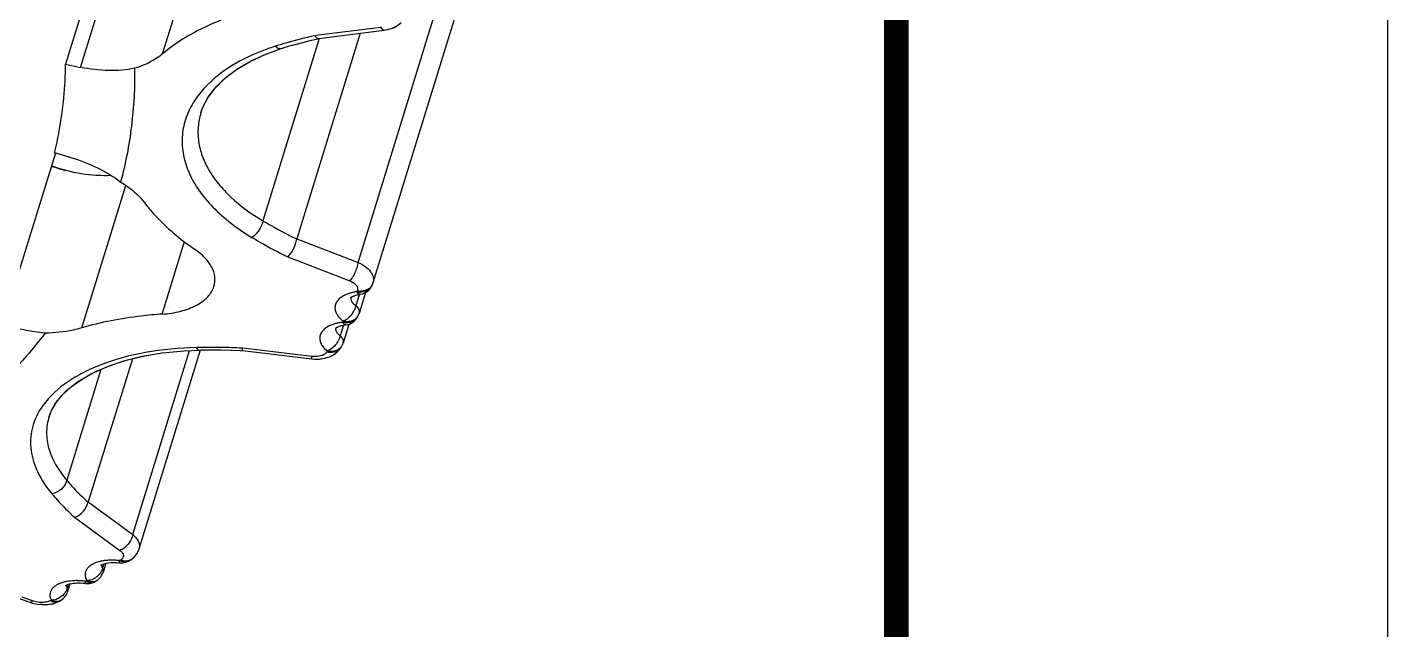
# Model space of a CAD drawing. Header units: millimetres. Extents: x 0 to 297, y 0 to 210.
# Drawn here: x 269.31 to 297, y 149.82 to 162.08 of the extents above; entities that cross this region are included whole.
import ezdxf

# ---------------------------------------------------------------- set-up
doc = ezdxf.new("R2010")
doc.units = ezdxf.units.MM
doc.header["$LTSCALE"] = 16.335
doc.layers.get('0').update_dxf_attribs({"linetype": 'CONTINUOUS'})
doc.layers.add('MEMBER', color=7, linetype='CONTINUOUS')

msp = doc.modelspace()

# ---------------------------------------------------------------- linework, layer by layer
at = {"color": 7, "linetype": 'Continuous'}
msp.add_line((297, 0), (297, 210), dxfattribs=at)
at = {"color": 7, "linetype": 'Continuous', "const_width": 0.5}
msp.add_lwpolyline([(287, 10), (287, 200)], dxfattribs=at)
at = {"layer": 'MEMBER', "color": 7, "linetype": 'Continuous'}
for p, q in [((271.0843, 164.5344), (270.0918, 161.3228)), ((276.3507, 156.8823), (278.219, 162.9283)), ((275.2467, 161.8448), (276.5779, 162.0142)), ((276.5777, 162.0142), (276.6472, 162.0265)), ((276.5778, 162.0142), (276.611, 162.0192)), ((276.611, 162.0192), (276.6987, 162.0406)), ((276.6472, 162.0265), (276.7373, 162.0543)), ((276.6987, 162.0406), (276.7802, 162.0732)), ((274.517, 161.6532), (274.6997, 161.7078)), ((274.691, 161.7053), (274.8681, 161.754)), ((276.0903, 161.9521), (274.799, 157.7735)), ((274.8675, 161.7538), (275.0497, 161.7997)), ((275.0383, 161.797), (275.2502, 161.8454)), ((275.2121, 161.8371), (275.2502, 161.8454)), ((274.154, 161.5236), (274.481, 161.642)), ((274.4811, 161.642), (274.5352, 161.6589)), ((270.0918, 161.3228), (270.3987, 161.2596)), ((272.8464, 160.3356), (272.8453, 160.3317)), ((269.8842, 159.5107), (268.9375, 156.4473)), ((270.1739, 159.4329), (269.87, 159.5198)), ((276.3282, 156.8238), (276.3377, 156.8466)), ((276.3377, 156.8465), (276.3507, 156.8825)), ((276.3378, 156.8466), (276.343, 156.8598)), ((276.343, 156.8598), (276.3506, 156.882)), ((275.8957, 156.5743), (275.8966, 156.5751)), ((275.8966, 156.5751), (275.9061, 156.583)), ((275.9002, 156.5781), (275.907, 156.5836)), ((275.9061, 156.583), (275.9267, 156.5958)), ((275.908, 156.5844), (275.9321, 156.5986)), ((275.9267, 156.5958), (275.9599, 156.611)), ((275.9321, 156.5986), (275.9698, 156.6147)), ((275.9599, 156.611), (276.0048, 156.6257)), ((275.9698, 156.6147), (276.0199, 156.6296)), ((276.0048, 156.6257), (276.0595, 156.6378)), ((276.0595, 156.6378), (276.0901, 156.6425)), ((276.1953, 156.6779), (276.0643, 156.254)), ((276.09, 156.6425), (276.09, 156.6425)), ((276.0348, 156.1859), (276.0462, 156.2089)), ((275.5853, 155.9529), (275.5865, 155.9541)), ((275.5865, 155.9541), (275.5972, 155.9626)), ((275.5905, 155.9573), (275.5982, 155.9632)), ((275.5972, 155.9626), (275.6198, 155.9759)), ((275.5993, 155.964), (275.6255, 155.9787)), ((275.6198, 155.9759), (275.6554, 155.9912)), ((275.6255, 155.9787), (275.6659, 155.9949)), ((275.6554, 155.9912), (275.7031, 156.0057)), ((275.6659, 155.9949), (275.7192, 156.0095)), ((275.7031, 156.0057), (275.7608, 156.0172)), ((275.8576, 156.0364), (275.7381, 155.6494)), ((275.7608, 156.0172), (275.797, 156.0218)), ((275.797, 156.0218), (275.797, 156.0218)), ((271.5904, 151.465), (272.8404, 155.5101)), ((272.5037, 155.4963), (272.8023, 155.5093)), ((272.8024, 155.5093), (272.8668, 155.5106)), ((272.8452, 155.5102), (273.0609, 155.5123)), ((273.0506, 155.5123), (273.2568, 155.511)), ((273.2561, 155.5111), (273.4655, 155.5063)), ((273.4524, 155.5067), (273.6943, 155.4972)), ((273.6495, 155.4993), (273.6943, 155.4972)), ((273.6942, 155.4972), (275.1047, 155.3304)), ((275.3635, 155.3412), (275.4603, 155.3703)), ((275.5432, 155.4111), (275.6138, 155.4631)), ((275.68, 155.5374), (275.6976, 155.5646)), ((275.698, 155.5654), (275.7106, 155.587)), ((271.4509, 155.3311), (270.5508, 152.4184)), ((275.1047, 155.3304), (275.1753, 155.325)), ((275.1047, 155.3304), (275.1556, 155.3259)), ((275.1753, 155.325), (275.2738, 155.3276)), ((269.7572, 154.1584), (269.7557, 154.1536)), ((269.7571, 154.1581), (269.7771, 154.2151)), ((271.5804, 151.4367), (271.5906, 151.4656)), ((270.8957, 151.1684), (270.9579, 151.1807)), ((270.9546, 151.1802), (271.0206, 151.187)), ((271.3933, 151.2269), (271.4173, 151.2424)), ((271.418, 151.2429), (271.4462, 151.2627)), ((271.4183, 151.2431), (271.4357, 151.2549)), ((271.4357, 151.2549), (271.5013, 151.3124)), ((271.4462, 151.2627), (271.5026, 151.3138)), ((271.5013, 151.3124), (271.5525, 151.3803)), ((271.5026, 151.3138), (271.5478, 151.3725)), ((271.5478, 151.3725), (271.5804, 151.4367)), ((270.9114, 151.1715), (270.8539, 150.9852)), ((268.082, 150.8347), (269.363, 150.3795)), ((270.091, 150.7169), (270.0922, 150.7177)), ((270.1819, 150.7533), (270.1307, 150.5875)), ((270.1746, 150.7518), (270.2281, 150.7628)), ((270.2281, 150.7628), (270.2941, 150.7703)), ((270.451, 150.7676), (270.4993, 150.7618)), ((270.6916, 150.7991), (270.7178, 150.8143)), ((270.6916, 150.7991), (270.7178, 150.8143)), ((269.3629, 150.3796), (269.4155, 150.3628)), ((269.363, 150.3796), (269.4239, 150.3605)), ((269.4155, 150.3628), (269.5203, 150.3399)), ((269.7316, 150.333), (269.8303, 150.3496)), ((269.8052, 150.344), (269.8904, 150.3677)), ((269.8303, 150.3496), (269.9201, 150.3793)), ((269.8904, 150.3677), (269.9562, 150.3963)), ((269.9201, 150.3793), (269.9564, 150.3964)), ((269.9562, 150.3963), (269.9827, 150.41)), ((269.5188, 150.3401), (269.6164, 150.3302)), ((269.5203, 150.3399), (269.6272, 150.3298)), ((269.6164, 150.3302), (269.7129, 150.3314)), ((269.6272, 150.3298), (269.7316, 150.333)), ((269.7129, 150.3314), (269.8052, 150.344))]:
    msp.add_line(p, q, dxfattribs=at)
at = {"layer": 'MEMBER', "color": 9, "linetype": 'Continuous'}
for p, q in [((270.3987, 161.2596), (271.3911, 164.4712)), ((272.0672, 161.535), (272.7849, 163.8573)), ((276.0433, 157.2926), (277.9267, 163.3873)), ((276.5084, 162.0728), (275.3993, 161.9314)), ((275.255, 161.844), (274.1097, 158.1377)), ((275.2418, 161.9113), (275.1664, 161.9017)), ((275.3993, 161.9314), (275.2418, 161.9113)), ((270.4211, 155.9586), (271.3172, 158.8586)), ((272.056, 156.2399), (272.5116, 157.714)), ((274.799, 157.7735), (276.0433, 157.2926)), ((274.6132, 157.4055), (275.8742, 156.9178)), ((276.0725, 156.6479), (275.9997, 156.4123)), ((276.0284, 156.7158), (276.0191, 156.6937)), ((275.9396, 156.268), (275.9335, 156.2586)), ((275.7464, 156.0144), (275.6805, 155.8011)), ((275.7448, 156.0954), (275.7337, 156.0731)), ((271.4599, 151.7556), (272.6174, 155.5013)), ((273.7001, 155.5462), (273.6857, 155.5479)), ((273.9321, 155.5188), (273.7001, 155.5462)), ((274.8728, 155.4077), (273.9321, 155.5188)), ((275.1064, 155.3801), (274.8728, 155.4077)), ((275.4181, 155.4901), (275.4058, 155.4691)), ((275.698, 155.5654), (275.6974, 155.5644)), ((270.8128, 155.116), (270.1157, 152.8604)), ((270.5508, 152.4184), (271.4599, 151.7556)), ((270.2754, 152.1066), (271.1964, 151.4347)), ((271.2156, 151.2408), (271.1919, 151.2255)), ((270.8718, 151.1608), (270.8444, 151.072)), ((270.8539, 150.9852), (270.8539, 150.9852)), ((270.148, 150.7433), (270.1244, 150.6672)), ((270.5273, 150.8195), (270.5015, 150.8046)), ((270.7178, 150.8143), (270.7173, 150.814)), ((269.3783, 150.4229), (269.2105, 150.4824)), ((269.4222, 150.4073), (269.3783, 150.4229)), ((269.8031, 150.4213), (269.777, 150.4077)), ((269.9827, 150.41), (269.9822, 150.4098)), ((270.1307, 150.5877), (270.1307, 150.5875))]:
    msp.add_line(p, q, dxfattribs=at)
at = {"layer": 'MEMBER', "color": 7, "linetype": 'Continuous'}
for points in [[(276.7373, 162.0543), (276.82, 162.0948), (276.8928, 162.1476)], [(276.7802, 162.0732), (276.8541, 162.117), (276.9185, 162.1718)], [(272.8453, 160.3318), (272.8682, 160.3996), (272.9755, 160.6204), (273.1296, 160.8321), (273.3284, 161.0315), (273.5687, 161.2152), (273.8456, 161.3801), (274.154, 161.5236)], [(272.8457, 160.3331), (272.8888, 160.4512), (273.0024, 160.6632), (273.1596, 160.8662), (273.3583, 161.0571), (273.5953, 161.233), (273.8662, 161.3909), (274.1661, 161.5286)], [(276.0199, 156.6296), (276.0812, 156.6413), (276.0901, 156.6425)], [(275.7192, 156.0095), (275.7839, 156.0204), (275.797, 156.0218)], [(269.7556, 154.1532), (269.8037, 154.2774), (269.9278, 154.4821), (270.1066, 154.6784), (270.3383, 154.8621), (270.6161, 155.0271), (270.9294, 155.1687), (271.276, 155.2871), (271.6518, 155.3815), (272.0593, 155.4518), (272.5045, 155.4963)], [(269.7771, 154.2151), (269.8754, 154.4069), (270.0215, 154.5935), (270.2135, 154.7701), (270.4478, 154.9328), (270.7193, 155.0781), (271.0204, 155.2032), (271.3499, 155.3082), (271.7059, 155.3927), (272.0892, 155.4558)], [(275.1556, 155.3259), (275.2606, 155.3266), (275.3635, 155.3412)], [(275.2738, 155.3276), (275.3702, 155.3427), (275.461, 155.3706)], [(275.4603, 155.3703), (275.5477, 155.4138), (275.6218, 155.4704), (275.68, 155.5374)], [(275.6138, 155.4631), (275.6703, 155.5241), (275.6974, 155.5644)], [(271.5525, 151.3803), (271.5873, 151.4553), (271.5905, 151.4653)], [(270.9579, 151.1807), (271.0333, 151.1877), (271.1202, 151.1876), (271.1954, 151.1814)], [(271.0206, 151.187), (271.0942, 151.1885), (271.1742, 151.1837), (271.1954, 151.1814)], [(270.8111, 151.1363), (270.8106, 151.1356), (270.8079, 151.1319), (270.8193, 151.1395), (270.849, 151.1535), (270.8957, 151.1684)], [(270.8081, 151.1324), (270.809, 151.1328), (270.8235, 151.1419), (270.8539, 151.1554), (270.8985, 151.1691)], [(270.0922, 150.7177), (270.1058, 150.7262), (270.1337, 150.7388), (270.1746, 150.7518)], [(270.0974, 150.721), (270.1073, 150.7271), (270.1386, 150.7406), (270.1851, 150.7544)], [(270.1851, 150.7544), (270.2443, 150.7652), (270.3143, 150.7714)], [(270.2941, 150.7703), (270.3695, 150.7722), (270.451, 150.7676)], [(270.3143, 150.7714), (270.392, 150.7716), (270.4752, 150.765), (270.4993, 150.7618)]]:
    msp.add_lwpolyline(points, dxfattribs=at)
at = {"layer": 'MEMBER', "color": 9, "linetype": 'Continuous'}
for centre, radius, start, end in [((276.4552, 162.4903), 0.4209, 277.26389, 279.84799), ((276.8451, 153.8524), 8.2208, 106.88463, 107.60291), ((276.8973, 153.6803), 8.4006, 106.06939, 106.88432), ((277.0636, 153.0749), 9.0284, 102.13073, 106.02009), ((276.137, 156.9052), 0.2078, 318.20814, 328.71692), ((276.1407, 156.9029), 0.2035, 328.73562, 337.14007), ((276.1491, 156.926), 0.2047, 326.12608, 337.15579), ((276.0944, 157.0352), 0.3497, 257.57313, 266.21595), ((276.1026, 157.0541), 0.3463, 257.6271, 269.17615), ((275.5108, 156.5405), 0.508, 326.30205, 327.56933), ((275.5274, 156.5303), 0.4886, 327.53235, 333.24771), ((275.8543, 156.2764), 0.2019, 318.05622, 333.36007), ((275.8655, 156.299), 0.2019, 317.97954, 333.49567), ((275.8151, 156.4077), 0.3444, 256.31911, 265.04159), ((275.6426, 156.3526), 0.2768, 291.66834, 294.39098), ((275.8261, 156.4303), 0.3445, 256.36482, 265.10628), ((275.2108, 155.9279), 0.4895, 323.4011, 326.3055), ((275.2301, 155.9155), 0.4665, 326.25781, 332.93715), ((273.0442, 143.0475), 12.5162, 91.11061, 91.29259), ((273.0463, 142.9259), 12.6378, 90.16179, 91.10943), ((273.0459, 142.6317), 12.932, 88.10855, 90.15633), ((273.0399, 142.4378), 13.126, 87.17986, 88.11003), ((275.5052, 155.8175), 0.3388, 255.10806, 263.93517), ((275.5208, 155.6701), 0.2058, 309.67414, 325.99448), ((275.5373, 155.688), 0.2006, 317.86211, 329.75396), ((275.5238, 155.6679), 0.2021, 326.05983, 329.2918), ((271.0341, 149.9024), 1.3325, 83.19709, 88.13203), ((271.3155, 151.4835), 0.2861, 244.40108, 248.1953), ((271.3037, 151.3664), 0.1658, 290.69062, 302.71344), ((271.3276, 151.3816), 0.1656, 290.44793, 302.82618), ((270.4997, 151.1874), 0.3679, 308.6383, 317.25972), ((270.2681, 149.9834), 0.831, 102.1707, 103.39749), ((270.315, 149.5382), 1.2797, 86.77564, 91.66205), ((270.3153, 149.5636), 1.2544, 86.72622, 91.71148), ((270.3109, 149.4614), 1.3567, 81.92402, 86.78772), ((270.6284, 151.0534), 0.2793, 242.99663, 245.87593), ((270.4987, 151.1806), 0.3625, 282.95254, 291.68197), ((270.4917, 151.1973), 0.3806, 291.73341, 308.64276), ((270.4932, 151.1943), 0.3773, 291.69824, 300.23051), ((270.638, 150.9517), 0.1589, 290.26658, 299.89163), ((269.6146, 150.9441), 0.5697, 264.52856, 267.8947), ((269.6136, 150.9193), 0.5449, 267.90371, 269.7016), ((269.7847, 150.7818), 0.3612, 281.47014, 290.27284), ((269.7807, 150.7922), 0.3723, 290.29124, 298.95037), ((269.8864, 150.5307), 0.1515, 289.98808, 297.41888), ((270.0354, 150.6169), 0.0997, 342.96293, 355.10698)]:
    msp.add_arc(centre, radius, start, end, dxfattribs=at)
at = {"layer": 'MEMBER', "color": 7, "linetype": 'Continuous'}
for centre, radius, start, end in [((270.9749, 162.5329), 3.484, 250.3604, 255.54139), ((276.0535, 156.938), 0.2972, 277.38483, 316.10935), ((276.0513, 156.9399), 0.3002, 316.13367, 323.24644), ((276.0486, 156.942), 0.3036, 323.2359, 326.70858), ((276.0512, 156.9404), 0.3005, 326.68786, 337.1751), ((275.7674, 156.3188), 0.2984, 275.67176, 333.3616), ((266.5229, 160.9499), 10.6382, 333.39642, 333.53449), ((275.7776, 156.3426), 0.3001, 333.53433, 342.82506), ((275.7688, 156.3162), 0.2954, 305.02719, 308.66621), ((275.4514, 155.738), 0.3, 329.77032, 342.82686), ((271.2314, 151.4766), 0.2973, 263.13053, 286.13886), ((271.2303, 151.4801), 0.301, 286.16168, 302.83674), ((270.5687, 151.0723), 0.2979, 309.3987, 336.5826), ((270.5647, 151.0746), 0.3026, 336.5812, 342.82744), ((270.5419, 151.0563), 0.2974, 261.85708, 284.3483), ((270.5409, 151.0597), 0.301, 284.36979, 300.1112), ((270.5666, 151.0751), 0.3015, 299.98775, 309.35605), ((269.8438, 150.6771), 0.301, 297.37968, 305.58633), ((269.8454, 150.6745), 0.2979, 305.6151, 332.73842), ((269.8419, 150.677), 0.3024, 332.73559, 342.81086)]:
    msp.add_arc(centre, radius, start, end, dxfattribs=at)
for points, knots in [([(273.2915, 162.2343), (273.1743, 162.1889), (272.7413, 162.004), (272.3322, 161.7567), (272.0672, 161.535)], [0, 0, 0, 0, 0.2667229, 1, 1, 1, 1]), ([(275.1664, 161.9017), (275.1725, 161.8926), (275.1917, 161.8665), (275.2243, 161.842), (275.2467, 161.8448)], [0, 0, 0, 0, 0.3276905, 1, 1, 1, 1]), ([(272.0672, 161.535), (272.0293, 161.5032), (271.856, 161.3758), (271.6554, 161.2888), (271.4978, 161.2397)], [0, 0, 0, 0, 0.2307442, 1, 1, 1, 1]), ([(269.87, 159.5198), (269.9051, 159.666), (270.0298, 160.2594), (270.0862, 160.8669), (270.0918, 161.3228)], [0, 0, 0, 0, 0.2479435, 1, 1, 1, 1]), ([(271.4978, 161.2397), (271.326, 161.2039), (270.9552, 161.1765), (270.5875, 161.2207), (270.3987, 161.2596)], [0, 0, 0, 0, 0.4765186, 1, 1, 1, 1]), ([(271.4978, 161.2397), (271.5019, 160.8474), (271.4599, 160.0674), (271.3124, 159.3002), (271.2133, 158.927)], [0, 0, 0, 0, 0.5040197, 1, 1, 1, 1]), ([(271.019, 159.0581), (270.8186, 159.0485), (270.4043, 159.0769), (270.0031, 159.1806), (269.8039, 159.2516)], [0, 0, 0, 0, 0.4868336, 1, 1, 1, 1]), ([(270.1739, 159.4329), (270.3649, 159.3783), (270.7285, 159.2403), (271.063, 159.0405), (271.2133, 158.927)], [0, 0, 0, 0, 0.5132924, 1, 1, 1, 1]), ([(271.2133, 158.927), (271.2627, 158.8972), (271.4407, 158.7803), (271.6018, 158.6342), (271.6951, 158.51)], [0, 0, 0, 0, 0.2710829, 1, 1, 1, 1]), ([(271.6951, 158.51), (271.7603, 158.4233), (272.0588, 158.0653), (272.4221, 157.7647), (272.7168, 157.5632)], [0, 0, 0, 0, 0.2330375, 1, 1, 1, 1]), ([(273.1116, 156.8038), (273.1307, 156.8656), (273.1426, 157.0041), (273.0717, 157.2104), (272.9248, 157.4033), (272.7919, 157.5119), (272.7168, 157.5632)], [0, 0, 0, 0, 0.2128283, 0.4406578, 0.701164, 1, 1, 1, 1]), ([(274.6132, 157.4055), (274.6357, 157.4248), (274.6786, 157.4751), (274.7489, 157.5938), (274.7866, 157.6978), (274.7978, 157.7695)], [0, 0, 0, 0, 0.2149137, 0.473987, 1, 1, 1, 1]), ([(272.056, 156.2399), (272.1838, 156.2487), (272.4241, 156.2841), (272.7444, 156.3993), (272.9877, 156.5687), (273.0873, 156.7253), (273.1116, 156.8038)], [0, 0, 0, 0, 0.305033, 0.5751609, 0.8044289, 1, 1, 1, 1]), ([(272.056, 156.2399), (271.9119, 156.23), (271.3607, 156.1789), (270.8136, 156.0738), (270.4211, 155.9586)], [0, 0, 0, 0, 0.2609833, 1, 1, 1, 1]), ([(269.678, 155.8524), (269.6051, 155.858), (269.3083, 155.892), (269.0164, 155.9663), (268.8042, 156.0426)], [0, 0, 0, 0, 0.2448602, 1, 1, 1, 1]), ([(270.4211, 155.9586), (270.3642, 155.9419), (270.1209, 155.8811), (269.8694, 155.8558), (269.678, 155.8524)], [0, 0, 0, 0, 0.2363787, 1, 1, 1, 1]), ([(269.678, 155.8524), (269.5542, 155.6922), (269.0245, 155.0505), (268.4148, 154.4761), (267.9238, 154.0823)], [0, 0, 0, 0, 0.2433336, 1, 1, 1, 1]), ([(273.6857, 155.5479), (273.686, 155.5408), (273.6865, 155.5284), (273.6883, 155.5122), (273.6899, 155.5029), (273.6926, 155.4974), (273.6942, 155.4972)], [0, 0, 0, 0, 0.4109484, 0.7163544, 0.9101853, 1, 1, 1, 1]), ([(270.2754, 152.1066), (270.3424, 152.1261), (270.4632, 152.2142), (270.5356, 152.3437), (270.5495, 152.4144)], [0, 0, 0, 0, 0.4922655, 1, 1, 1, 1])]:
    msp.add_open_spline(points, degree=3, knots=knots, dxfattribs=at)
at = {"layer": 'MEMBER', "color": 9, "linetype": 'Continuous'}
for points, knots in [([(276.5778, 162.0142), (276.5656, 162.0126), (276.5443, 162.0239), (276.524, 162.0473), (276.5135, 162.0636), (276.5084, 162.0728)], [0, 0, 0, 0, 0.3916361, 0.6665153, 1, 1, 1, 1]), ([(274.359, 161.6883), (274.1728, 161.6292), (273.5384, 161.3862), (272.942, 160.9542), (272.6891, 160.5368)], [0, 0, 0, 0, 0.285835, 1, 1, 1, 1]), ([(274.4811, 161.6419), (274.472, 161.6391), (274.4516, 161.6368), (274.4202, 161.6447), (274.3884, 161.6622), (274.3687, 161.6787), (274.359, 161.6883)], [0, 0, 0, 0, 0.2087063, 0.4383084, 0.7011879, 1, 1, 1, 1]), ([(272.6891, 160.5368), (272.6245, 160.4303), (272.5197, 160.2057), (272.4507, 159.8419), (272.4767, 159.4699), (272.5956, 159.1004), (272.8025, 158.7412), (273.203, 158.2666), (273.5951, 157.9739), (273.8808, 157.8014)], [0, 0, 0, 0, 0.1120453, 0.2204051, 0.3295296, 0.4437569, 0.5665079, 0.699873, 1, 1, 1, 1]), ([(272.8457, 160.3331), (272.8171, 160.24), (272.7797, 160.0467), (272.7895, 159.749), (272.8648, 159.4515), (273.0033, 159.1598), (273.2016, 158.8779), (273.5521, 158.508), (273.876, 158.276), (274.1097, 158.1377)], [0, 0, 0, 0, 0.1070118, 0.2141472, 0.3247542, 0.4416837, 0.566969, 0.7017377, 1, 1, 1, 1]), ([(274.1097, 158.1377), (274.1034, 158.1038), (274.081, 158.0351), (274.0288, 157.9403), (273.9619, 157.8591), (273.9084, 157.8164), (273.8808, 157.8014)], [0, 0, 0, 0, 0.2475946, 0.5148689, 0.7741321, 1, 1, 1, 1]), ([(274.1097, 158.1377), (274.1645, 158.105), (274.3895, 157.9744), (274.6207, 157.8544), (274.7978, 157.7695)], [0, 0, 0, 0, 0.2452424, 1, 1, 1, 1]), ([(273.8808, 157.8014), (273.9391, 157.7662), (274.1785, 157.6257), (274.4246, 157.4967), (274.6132, 157.4055)], [0, 0, 0, 0, 0.2451718, 1, 1, 1, 1]), ([(276.0433, 157.2926), (276.0381, 157.2577), (276.0206, 157.1861), (275.982, 157.0834), (275.9338, 156.9918), (275.8949, 156.9385), (275.8742, 156.9178)], [0, 0, 0, 0, 0.2544906, 0.5294029, 0.7887082, 1, 1, 1, 1]), ([(276.0433, 157.2926), (276.0954, 157.269), (276.1892, 157.2157), (276.299, 157.1135), (276.3616, 156.9988), (276.3613, 156.9168), (276.3507, 156.8823)], [0, 0, 0, 0, 0.3103415, 0.5799577, 0.8046355, 1, 1, 1, 1]), ([(275.8742, 156.9178), (275.9016, 156.9072), (275.9508, 156.8827), (276.0082, 156.833), (276.0395, 156.7744), (276.0355, 156.7328), (276.0284, 156.7158)], [0, 0, 0, 0, 0.3144887, 0.58258, 0.802954, 1, 1, 1, 1]), ([(276.2587, 156.7364), (276.2332, 156.7176), (276.1719, 156.6895), (276.1052, 156.684), (276.0713, 156.6863)], [0, 0, 0, 0, 0.4824253, 1, 1, 1, 1]), ([(276.2793, 156.7676), (276.2555, 156.7475), (276.1967, 156.7161), (276.1312, 156.7074), (276.0976, 156.7078)], [0, 0, 0, 0, 0.4819389, 1, 1, 1, 1]), ([(276.2271, 156.7344), (276.2223, 156.7321), (276.2025, 156.7235), (276.1815, 156.7173), (276.1655, 156.714)], [0, 0, 0, 0, 0.2456004, 1, 1, 1, 1]), ([(276.2793, 156.7676), (276.2675, 156.7577), (276.2503, 156.746), (276.2319, 156.7366), (276.2271, 156.7344)], [0, 0, 0, 0, 0.7455789, 1, 1, 1, 1]), ([(275.8245, 156.6464), (275.791, 156.6337), (275.7294, 156.6046), (275.652, 156.5464), (275.5981, 156.4774), (275.5717, 156.3996), (275.5752, 156.3178), (275.6075, 156.2371), (275.6655, 156.1608), (275.7164, 156.1165), (275.7448, 156.0954)], [0, 0, 0, 0, 0.1474979, 0.2783599, 0.3947508, 0.5021794, 0.6092018, 0.7245173, 0.8542124, 1, 1, 1, 1]), ([(275.9157, 156.6745), (275.9078, 156.6726), (275.8769, 156.6646), (275.8466, 156.6548), (275.8245, 156.6464)], [0, 0, 0, 0, 0.2568593, 1, 1, 1, 1]), ([(275.9003, 156.5786), (275.8968, 156.5606), (275.898, 156.5346), (275.9067, 156.5114), (275.9094, 156.5056)], [0, 0, 0, 0, 0.7409234, 1, 1, 1, 1]), ([(275.9003, 156.5786), (275.8968, 156.5606), (275.898, 156.5346), (275.9067, 156.5114), (275.9094, 156.5056)], [0, 0, 0, 0, 0.7409234, 1, 1, 1, 1]), ([(275.9094, 156.5056), (275.9132, 156.4971), (275.9196, 156.4861), (275.927, 156.476), (275.929, 156.4734)], [0, 0, 0, 0, 0.7407873, 1, 1, 1, 1]), ([(276.0191, 156.6937), (276.0103, 156.6926), (275.9755, 156.6876), (275.9411, 156.6808), (275.9157, 156.6745)], [0, 0, 0, 0, 0.254929, 1, 1, 1, 1]), ([(275.929, 156.4734), (275.9334, 156.4677), (275.954, 156.4441), (275.9793, 156.425), (275.9997, 156.4123)], [0, 0, 0, 0, 0.2312028, 1, 1, 1, 1]), ([(276.0901, 156.6425), (276.0843, 156.6417), (276.0674, 156.6437), (276.0417, 156.6621), (276.0267, 156.6819), (276.0191, 156.6937)], [0, 0, 0, 0, 0.190951, 0.5383253, 1, 1, 1, 1]), ([(275.9335, 156.2586), (275.9089, 156.2218), (275.8533, 156.1576), (275.7818, 156.1101), (275.7448, 156.0954)], [0, 0, 0, 0, 0.526604, 1, 1, 1, 1]), ([(275.9997, 156.4123), (275.998, 156.4039), (275.9895, 156.3688), (275.976, 156.335), (275.9637, 156.3104)], [0, 0, 0, 0, 0.2373621, 1, 1, 1, 1]), ([(275.9997, 156.4123), (276.0241, 156.3899), (276.0553, 156.3519), (276.0708, 156.2933), (276.068, 156.2661), (276.0643, 156.254)], [0, 0, 0, 0, 0.555553, 0.7871141, 1, 1, 1, 1]), ([(275.5349, 156.0312), (275.5003, 156.0194), (275.4365, 155.9922), (275.3551, 155.9368), (275.2965, 155.8705), (275.2645, 155.7947), (275.2623, 155.7137), (275.2895, 155.633), (275.3429, 155.5563), (275.391, 155.5115), (275.4181, 155.4901)], [0, 0, 0, 0, 0.1508958, 0.2848682, 0.403479, 0.5116124, 0.6175829, 0.7304955, 0.8571756, 1, 1, 1, 1]), ([(275.6284, 156.0567), (275.6203, 156.055), (275.5888, 156.0478), (275.5577, 156.0389), (275.5349, 156.0312)], [0, 0, 0, 0, 0.2565575, 1, 1, 1, 1]), ([(275.5905, 155.9575), (275.5877, 155.9421), (275.5884, 155.9201), (275.5948, 155.9), (275.5967, 155.8949)], [0, 0, 0, 0, 0.74305, 1, 1, 1, 1]), ([(275.7337, 156.0731), (275.7247, 156.0722), (275.6894, 156.0681), (275.6543, 156.0622), (275.6284, 156.0567)], [0, 0, 0, 0, 0.2545742, 1, 1, 1, 1]), ([(275.797, 156.0218), (275.7918, 156.0213), (275.7763, 156.0238), (275.7534, 156.0424), (275.7404, 156.0616), (275.7337, 156.0731)], [0, 0, 0, 0, 0.1857325, 0.5312715, 1, 1, 1, 1]), ([(275.9712, 156.1115), (275.9459, 156.0931), (275.885, 156.0658), (275.8189, 156.0617), (275.7854, 156.0646)], [0, 0, 0, 0, 0.4818222, 1, 1, 1, 1]), ([(275.942, 156.1103), (275.9312, 156.1054), (275.8848, 156.088), (275.834, 156.0838), (275.7967, 156.087)], [0, 0, 0, 0, 0.241001, 1, 1, 1, 1]), ([(275.942, 156.1103), (275.9348, 156.107), (275.9047, 156.0949), (275.8724, 156.0885), (275.8479, 156.0867)], [0, 0, 0, 0, 0.2436073, 1, 1, 1, 1]), ([(275.6037, 155.6361), (275.5939, 155.6228), (275.5534, 155.5737), (275.5031, 155.5322), (275.4617, 155.5097)], [0, 0, 0, 0, 0.2593743, 1, 1, 1, 1]), ([(275.6141, 155.8628), (275.6181, 155.857), (275.6371, 155.8333), (275.661, 155.8139), (275.6805, 155.8011)], [0, 0, 0, 0, 0.2306698, 1, 1, 1, 1]), ([(275.6805, 155.8011), (275.6789, 155.793), (275.6706, 155.7593), (275.6575, 155.7268), (275.6455, 155.7032)], [0, 0, 0, 0, 0.2379978, 1, 1, 1, 1]), ([(275.6805, 155.8011), (275.7028, 155.7793), (275.7389, 155.7339), (275.7454, 155.6733), (275.738, 155.6494)], [0, 0, 0, 0, 0.5561989, 1, 1, 1, 1]), ([(272.7619, 155.5605), (272.4105, 155.5526), (271.741, 155.4901), (270.9503, 155.2805), (270.4085, 155.035), (269.9786, 154.77), (269.7114, 154.511), (269.5869, 154.3177)], [0, 0, 0, 0, 0.2992698, 0.570091, 0.6920654, 0.8042129, 1, 1, 1, 1]), ([(272.8023, 155.5093), (272.7941, 155.5091), (272.7812, 155.5206), (272.7703, 155.5396), (272.7646, 155.553), (272.7619, 155.5605)], [0, 0, 0, 0, 0.3642927, 0.6457616, 1, 1, 1, 1]), ([(272.8023, 155.5093), (272.7941, 155.5091), (272.7746, 155.5268), (272.7668, 155.5471), (272.7619, 155.5605)], [0, 0, 0, 0, 0.364955, 1, 1, 1, 1]), ([(275.1046, 155.3304), (275.1043, 155.3304), (275.1041, 155.332), (275.1037, 155.3358), (275.1041, 155.3456), (275.1049, 155.3608), (275.1058, 155.3731), (275.1064, 155.3801)], [0, 0, 0, 0, 0.0200199, 0.0704287, 0.2641385, 0.5764382, 1, 1, 1, 1]), ([(275.3329, 155.4082), (275.3004, 155.3929), (275.2244, 155.3746), (275.147, 155.3754), (275.1064, 155.3801)], [0, 0, 0, 0, 0.4677495, 1, 1, 1, 1]), ([(275.4058, 155.4691), (275.4022, 155.4629), (275.3832, 155.4369), (275.3554, 155.4187), (275.3329, 155.4082)], [0, 0, 0, 0, 0.2247811, 1, 1, 1, 1]), ([(275.6008, 155.4801), (275.5865, 155.4737), (275.5237, 155.4529), (275.4543, 155.4562), (275.4058, 155.4691)], [0, 0, 0, 0, 0.2387144, 1, 1, 1, 1]), ([(275.4617, 155.5097), (275.4581, 155.5077), (275.444, 155.5004), (275.4293, 155.494), (275.4181, 155.4901)], [0, 0, 0, 0, 0.2579446, 1, 1, 1, 1]), ([(275.6133, 155.5013), (275.6026, 155.4966), (275.5566, 155.4799), (275.5063, 155.4767), (275.4694, 155.4806)], [0, 0, 0, 0, 0.2406446, 1, 1, 1, 1]), ([(275.6133, 155.5013), (275.6062, 155.4982), (275.5763, 155.4865), (275.5443, 155.4807), (275.5201, 155.4793)], [0, 0, 0, 0, 0.2434551, 1, 1, 1, 1]), ([(275.6861, 155.5534), (275.6811, 155.548), (275.6598, 155.5269), (275.6339, 155.5106), (275.6133, 155.5013)], [0, 0, 0, 0, 0.2460335, 1, 1, 1, 1]), ([(269.5869, 154.3177), (269.5058, 154.1918), (269.3827, 153.9155), (269.3636, 153.4551), (269.5137, 152.9953), (269.7016, 152.7196), (269.8138, 152.5856)], [0, 0, 0, 0, 0.2393997, 0.4723506, 0.7205468, 1, 1, 1, 1]), ([(269.7557, 154.1535), (269.7239, 154.0508), (269.6899, 153.8322), (269.7392, 153.4957), (269.8838, 153.1633), (270.0307, 152.9599), (270.1157, 152.8604)], [0, 0, 0, 0, 0.2303869, 0.4659244, 0.7195339, 1, 1, 1, 1]), ([(270.1157, 152.8604), (270.1003, 152.7919), (270.0176, 152.6655), (269.8845, 152.5962), (269.8138, 152.5856)], [0, 0, 0, 0, 0.4953997, 1, 1, 1, 1]), ([(270.1157, 152.8604), (270.1482, 152.8221), (270.2852, 152.6662), (270.4331, 152.52), (270.5495, 152.4144)], [0, 0, 0, 0, 0.2421644, 1, 1, 1, 1]), ([(269.8138, 152.5856), (269.8482, 152.5444), (269.9938, 152.377), (270.1512, 152.22), (270.2754, 152.1066)], [0, 0, 0, 0, 0.2420561, 1, 1, 1, 1]), ([(271.4599, 151.7556), (271.4535, 151.7208), (271.4285, 151.6506), (271.3682, 151.5569), (271.2899, 151.4808), (271.2278, 151.4453), (271.1964, 151.4347)], [0, 0, 0, 0, 0.2464312, 0.5111186, 0.769712, 1, 1, 1, 1]), ([(271.4599, 151.7556), (271.4856, 151.7342), (271.5308, 151.6901), (271.5795, 151.6153), (271.6022, 151.5386), (271.5974, 151.4879), (271.5905, 151.4652)], [0, 0, 0, 0, 0.2984394, 0.5595161, 0.7884885, 1, 1, 1, 1]), ([(270.8656, 151.2222), (270.7985, 151.2118), (270.7033, 151.1872), (270.5962, 151.1273), (270.5382, 151.0759), (270.5005, 151.0163), (270.4802, 150.9271), (270.5035, 150.8584), (270.5273, 150.8195)], [0, 0, 0, 0, 0.3207189, 0.4567117, 0.5763854, 0.6833517, 0.7844457, 1, 1, 1, 1]), ([(270.8656, 151.2222), (270.8573, 151.2209), (270.8254, 151.2155), (270.7937, 151.2084), (270.7705, 151.2021)], [0, 0, 0, 0, 0.2571028, 1, 1, 1, 1]), ([(270.9693, 151.233), (270.9604, 151.2325), (270.9257, 151.2302), (270.8911, 151.2262), (270.8656, 151.2222)], [0, 0, 0, 0, 0.2553408, 1, 1, 1, 1]), ([(271.0775, 151.2342), (271.0684, 151.2345), (271.0323, 151.2353), (270.9962, 151.2345), (270.9693, 151.233)], [0, 0, 0, 0, 0.2532471, 1, 1, 1, 1]), ([(271.1954, 151.1814), (271.1942, 151.1815), (271.1928, 151.1867), (271.192, 151.1943), (271.1916, 151.2086), (271.1918, 151.2193), (271.1919, 151.2255)], [0, 0, 0, 0, 0.0802001, 0.2726802, 0.5812964, 1, 1, 1, 1]), ([(271.1954, 151.1814), (271.1942, 151.1815), (271.1928, 151.1867), (271.192, 151.1943), (271.1916, 151.2086), (271.1918, 151.2193), (271.1919, 151.2255)], [0, 0, 0, 0, 0.0801998, 0.2726798, 0.5812961, 1, 1, 1, 1]), ([(271.1964, 151.4347), (271.2155, 151.4208), (271.2474, 151.3918), (271.274, 151.3352), (271.261, 151.277), (271.2321, 151.2514), (271.2156, 151.2408)], [0, 0, 0, 0, 0.2982495, 0.5366809, 0.7515144, 1, 1, 1, 1]), ([(271.3227, 151.2015), (271.3136, 151.2003), (271.2751, 151.1981), (271.2365, 151.207), (271.2093, 151.2179)], [0, 0, 0, 0, 0.2380716, 1, 1, 1, 1]), ([(271.2744, 151.2205), (271.2694, 151.2216), (271.2493, 151.2266), (271.2297, 151.234), (271.2156, 151.2408)], [0, 0, 0, 0, 0.2445491, 1, 1, 1, 1]), ([(271.3321, 151.2155), (271.3274, 151.2153), (271.308, 151.215), (271.2887, 151.2174), (271.2744, 151.2205)], [0, 0, 0, 0, 0.2436962, 1, 1, 1, 1]), ([(271.4173, 151.2424), (271.3986, 151.2303), (271.3696, 151.2193), (271.3398, 151.2159), (271.3321, 151.2155)], [0, 0, 0, 0, 0.7420731, 1, 1, 1, 1]), ([(271.3854, 151.2264), (271.3727, 151.2217), (271.3548, 151.2174), (271.3367, 151.2158), (271.3321, 151.2155)], [0, 0, 0, 0, 0.7444791, 1, 1, 1, 1]), ([(270.8281, 151.025), (270.8247, 151.0172), (270.8089, 150.9858), (270.7879, 150.9571), (270.7699, 150.9377)], [0, 0, 0, 0, 0.2439133, 1, 1, 1, 1]), ([(270.8268, 151.1033), (270.8278, 151.1006), (270.8326, 151.0896), (270.8389, 151.0793), (270.8444, 151.072)], [0, 0, 0, 0, 0.2392156, 1, 1, 1, 1]), ([(270.8551, 151.042), (270.8562, 151.0371), (270.8595, 151.0184), (270.858, 150.9987), (270.8539, 150.9852)], [0, 0, 0, 0, 0.2619087, 1, 1, 1, 1]), ([(270.0755, 150.7918), (270.0205, 150.7787), (269.9427, 150.752), (269.8573, 150.6949), (269.8114, 150.6476), (269.7819, 150.5944), (269.7662, 150.5164), (269.7841, 150.4563), (269.8031, 150.4213)], [0, 0, 0, 0, 0.3134539, 0.4469762, 0.5661972, 0.6748434, 0.7790851, 1, 1, 1, 1]), ([(270.2779, 150.8174), (270.2601, 150.8168), (270.1921, 150.8132), (270.1244, 150.8034), (270.0755, 150.7918)], [0, 0, 0, 0, 0.2614919, 1, 1, 1, 1]), ([(270.1093, 150.6983), (270.1101, 150.6956), (270.114, 150.6847), (270.1196, 150.6745), (270.1244, 150.6672)], [0, 0, 0, 0, 0.239711, 1, 1, 1, 1]), ([(270.4993, 150.7618), (270.4983, 150.762), (270.4992, 150.7675), (270.4985, 150.774), (270.5001, 150.7882), (270.5009, 150.7985), (270.5015, 150.8046)], [0, 0, 0, 0, 0.0677025, 0.2595664, 0.572749, 1, 1, 1, 1]), ([(270.4993, 150.7618), (270.499, 150.7619), (270.4988, 150.7632), (270.4985, 150.7665), (270.4989, 150.7748), (270.4999, 150.7879), (270.5009, 150.7985), (270.5015, 150.8046)], [0, 0, 0, 0, 0.0196905, 0.068708, 0.2603651, 0.5732099, 1, 1, 1, 1]), ([(270.5873, 150.7783), (270.5812, 150.7789), (270.5561, 150.7826), (270.5317, 150.7906), (270.5142, 150.7985)], [0, 0, 0, 0, 0.2414278, 1, 1, 1, 1]), ([(270.629, 150.7785), (270.6198, 150.7775), (270.5806, 150.7759), (270.5414, 150.7863), (270.5142, 150.7985)], [0, 0, 0, 0, 0.2370554, 1, 1, 1, 1]), ([(270.7173, 150.814), (270.7097, 150.8096), (270.6773, 150.7943), (270.64, 150.7905), (270.6131, 150.7933)], [0, 0, 0, 0, 0.2439274, 1, 1, 1, 1]), ([(269.363, 150.3795), (269.367, 150.3781), (269.3795, 150.3773), (269.4008, 150.3874), (269.4147, 150.3996), (269.4222, 150.4073)], [0, 0, 0, 0, 0.1848442, 0.5305298, 1, 1, 1, 1]), ([(269.5936, 150.3748), (269.5497, 150.3764), (269.4914, 150.3852), (269.4357, 150.4025), (269.4222, 150.4073)], [0, 0, 0, 0, 0.7537442, 1, 1, 1, 1]), ([(269.777, 150.4077), (269.7515, 150.3945), (269.6903, 150.3768), (269.6275, 150.3735), (269.5936, 150.3748)], [0, 0, 0, 0, 0.4588526, 1, 1, 1, 1]), ([(269.777, 150.4077), (269.7659, 150.402), (269.7131, 150.3804), (269.6551, 150.3742), (269.6107, 150.3744)], [0, 0, 0, 0, 0.2194325, 1, 1, 1, 1]), ([(269.8873, 150.3789), (269.8783, 150.3786), (269.84, 150.3807), (269.8027, 150.3938), (269.777, 150.4077)], [0, 0, 0, 0, 0.2368786, 1, 1, 1, 1]), ([(269.9822, 150.4098), (269.9751, 150.4061), (269.945, 150.3934), (269.911, 150.3909), (269.8866, 150.3938)], [0, 0, 0, 0, 0.2440993, 1, 1, 1, 1]), ([(270.0488, 150.5339), (270.0201, 150.5038), (269.974, 150.47), (269.923, 150.4478), (269.9098, 150.4429)], [0, 0, 0, 0, 0.7479717, 1, 1, 1, 1]), ([(270.0488, 150.5339), (270.0297, 150.5139), (270.0008, 150.49), (269.9691, 150.4709), (269.9609, 150.4664)], [0, 0, 0, 0, 0.747545, 1, 1, 1, 1]), ([(270.1079, 150.6203), (270.1044, 150.6125), (270.0884, 150.5814), (270.0671, 150.5531), (270.0488, 150.5339)], [0, 0, 0, 0, 0.2440927, 1, 1, 1, 1])]:
    msp.add_open_spline(points, degree=3, knots=knots, dxfattribs=at)
for points in [[(276.2587, 156.7364), (276.2461, 156.7272), (276.2326, 156.7192), (276.2185, 156.7125)], [(276.292, 156.7667), (276.282, 156.7555), (276.2707, 156.7453), (276.2587, 156.7364)], [(276.319, 156.8119), (276.308, 156.7955), (276.2944, 156.7804), (276.2793, 156.7676)], [(276.1655, 156.714), (276.1433, 156.7095), (276.1204, 156.7075), (276.0976, 156.7078)], [(276.0153, 156.1635), (276.0053, 156.1524), (275.994, 156.1424), (275.9819, 156.1336)], [(275.5967, 155.8949), (275.6011, 155.8835), (275.6071, 155.8727), (275.6141, 155.8628)], [(275.7871, 156.1163), (275.7773, 156.1105), (275.7673, 156.1053), (275.7569, 156.1006)], [(275.8479, 156.0867), (275.8309, 156.0854), (275.8137, 156.0855), (275.7967, 156.087)], [(275.9712, 156.1115), (275.9588, 156.1024), (275.9453, 156.0946), (275.9314, 156.0881)], [(275.9819, 156.1336), (275.9695, 156.1246), (275.956, 156.1168), (275.942, 156.1103)], [(276.0043, 156.1413), (275.9944, 156.1302), (275.9832, 156.1202), (275.9712, 156.1115)], [(275.3329, 155.4082), (275.3235, 155.4038), (275.3138, 155.3999), (275.304, 155.3966)], [(275.3609, 155.4237), (275.352, 155.4179), (275.3426, 155.4127), (275.3329, 155.4082)], [(275.5201, 155.4793), (275.5032, 155.4783), (275.4862, 155.4788), (275.4694, 155.4806)], [(275.6522, 155.5117), (275.6367, 155.4989), (275.6192, 155.4883), (275.6008, 155.4801)], [(275.6529, 155.524), (275.6406, 155.5151), (275.6272, 155.5075), (275.6133, 155.5013)], [(275.6861, 155.5534), (275.6761, 155.5425), (275.6649, 155.5326), (275.6529, 155.524)], [(271.3622, 151.2113), (271.3495, 151.2065), (271.3361, 151.2033), (271.3227, 151.2015)], [(270.8202, 151.1404), (270.8198, 151.1279), (270.8223, 151.115), (270.8268, 151.1033)], [(270.8444, 151.072), (270.8405, 151.0559), (270.8349, 151.0401), (270.8281, 151.025)], [(270.8444, 151.072), (270.849, 151.0624), (270.8526, 151.0523), (270.8551, 151.042)], [(270.1051, 150.7261), (270.105, 150.7167), (270.1065, 150.7072), (270.1093, 150.6983)], [(270.1244, 150.6672), (270.1204, 150.6511), (270.1148, 150.6353), (270.1079, 150.6203)], [(270.1244, 150.6672), (270.1285, 150.6576), (270.1316, 150.6475), (270.1334, 150.6373)], [(270.1334, 150.6373), (270.135, 150.6278), (270.1356, 150.618), (270.1348, 150.6084)], [(270.58, 150.8273), (270.5627, 150.8233), (270.545, 150.8206), (270.5273, 150.8195)], [(270.5702, 150.802), (270.5555, 150.8066), (270.5411, 150.8125), (270.5273, 150.8195)], [(270.6131, 150.7933), (270.5986, 150.7947), (270.5842, 150.7978), (270.5702, 150.802)], [(270.629, 150.7785), (270.6152, 150.7769), (270.6011, 150.7769), (270.5873, 150.7783)], [(270.6916, 150.7991), (270.6726, 150.7881), (270.6508, 150.7812), (270.629, 150.7785)], [(269.8565, 150.4278), (269.8389, 150.4242), (269.821, 150.422), (269.8031, 150.4213)], [(269.8449, 150.4032), (269.8305, 150.4079), (269.8165, 150.4141), (269.8031, 150.4213)], [(269.8866, 150.3938), (269.8724, 150.3955), (269.8584, 150.3987), (269.8449, 150.4032)], [(269.9382, 150.3883), (269.922, 150.3825), (269.9046, 150.3793), (269.8873, 150.3789)]]:
    msp.add_open_spline(points, degree=3, dxfattribs=at)
at = {"layer": 'MEMBER', "color": 7, "linetype": 'Continuous'}
msp.add_open_spline([(275.9964, 156.1277), (276.0114, 156.1456), (276.0244, 156.1652), (276.0349, 156.1861)], degree=3, dxfattribs=at)

doc.saveas('drawing.dxf')
